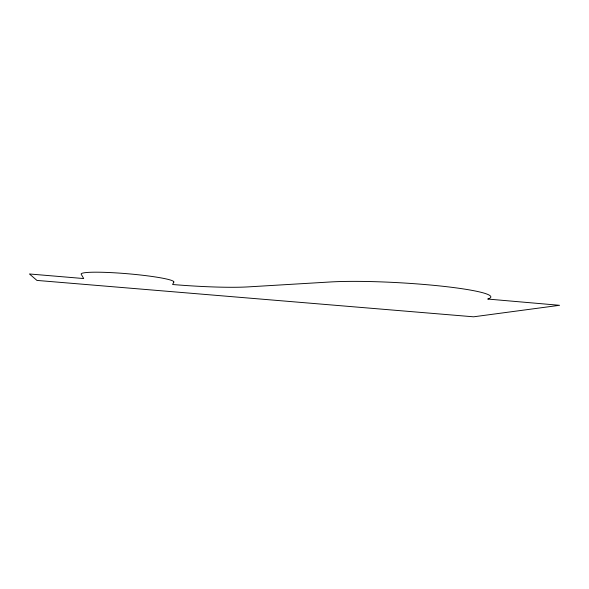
<?xml version="1.0" encoding="UTF-8"?>
<svg xmlns="http://www.w3.org/2000/svg" width="589" height="589" viewBox="0 0 589 589"><rect width="100%" height="100%" fill="white"/><g stroke="black" fill="none" stroke-linecap="round" stroke-linejoin="round"><path stroke-width="0.88" d="M173.807 282.153L172.599 284.502A91 8.953 4.7 0 0 248.521 286.865L330.039 281.991A91.302 8.945 3.3 0 1 442.015 286.18A91.302 8.945 3.3 0 1 487.721 299.05L559.55 305.301L473.571 316.808L36.938 280.416L29.45 273.973L83.704 278.553L81.216 274.268A46.531 4.241 4.9 0 1 127.253 273.716A46.531 4.241 4.9 0 1 173.807 282.153"/></g></svg>
